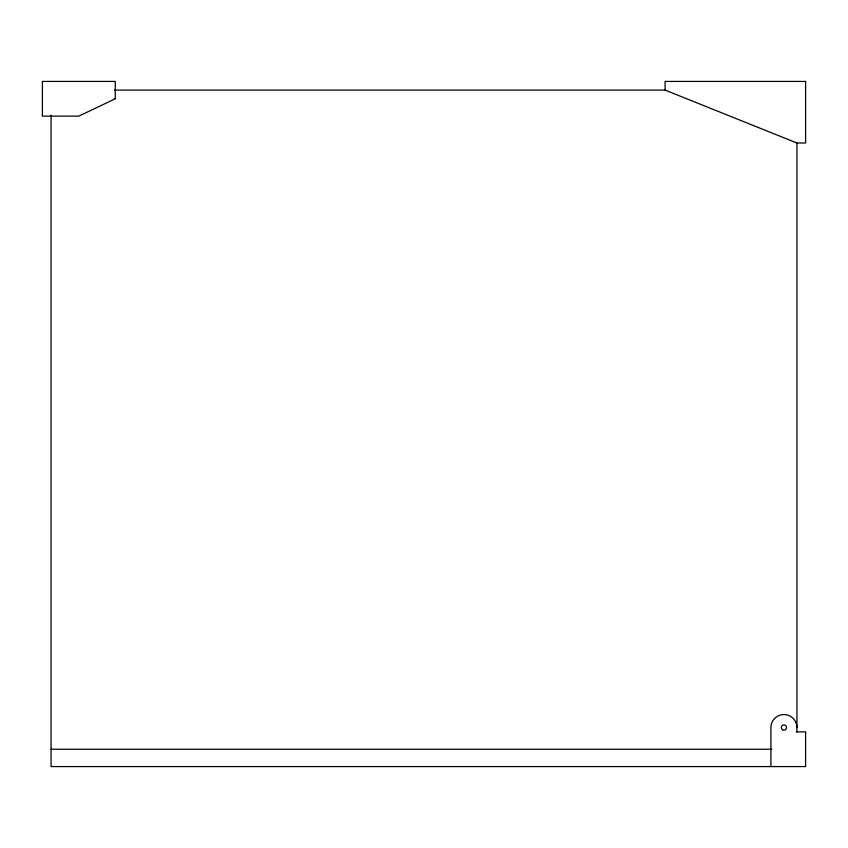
<?xml version="1.0" encoding="UTF-8"?>
<svg xmlns="http://www.w3.org/2000/svg" width="848" height="848" viewBox="0 0 848 848"><rect width="100%" height="100%" fill="white"/><g stroke="black" fill="none" stroke-linecap="round" stroke-linejoin="round"><path stroke-width="1.27" d="M114.66 90.1L665.775 90.1M796.611 731.877L805.6 731.877L805.6 766.571L51.071 766.571L51.071 115.243M51.071 749.229L771.754 749.229M796.929 143.047L796.929 732.025M770.906 766.571L770.906 727.542A13.006 13.006 0 0 1 783.923 714.535A13.006 13.006 0 0 1 796.929 727.542M115.254 98.771L78.822 116.123L42.4 116.123L42.4 81.429L115.254 81.429L115.254 98.771M805.6 81.429L665.097 81.429L665.097 90.1L796.929 143.005L805.6 143.005L805.6 81.429M782.619 729.799A2.597 2.597 0 0 0 786.52 727.542A2.597 2.597 0 0 0 782.619 725.294A2.597 2.597 0 0 0 782.619 729.799"/></g></svg>
